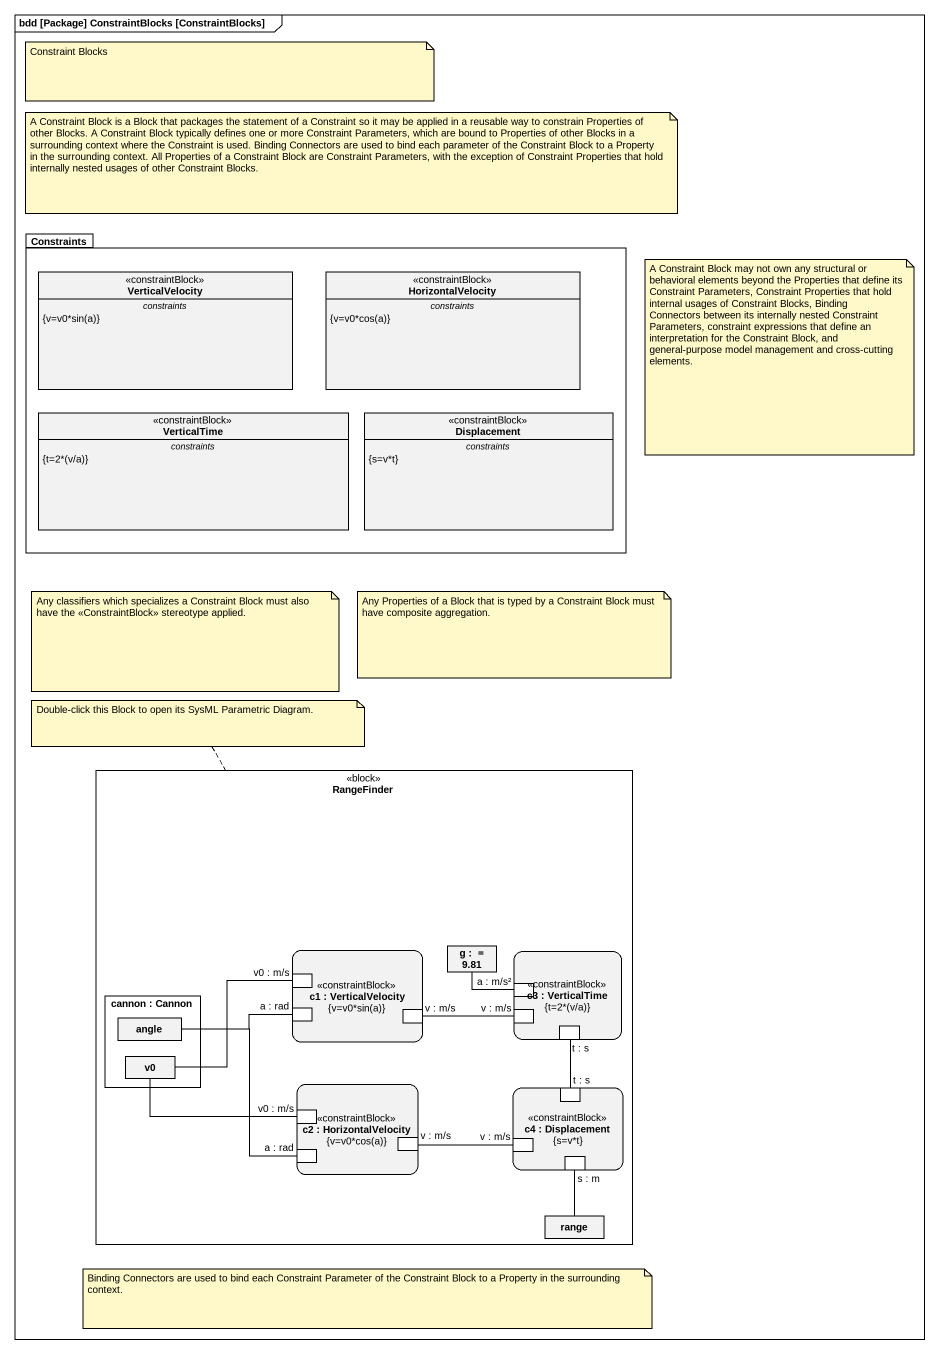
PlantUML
@startuml
mainframe bdd [Package] ConstraintBlocks [ConstraintBlocks]
allowmixing
hide circle
hide empty members
package Constraints {
  class VerticalVelocity <<constraintBlock>> {
    -- constraints --
    {field} {v=v0*sin(a)}
  }
  class HorizontalVelocity <<constraintBlock>> {
    -- constraints --
    {field} {v=v0*cos(a)}
  }
  class VerticalTime <<constraintBlock>> {
    -- constraints --
    {field} {t=2*(v/a)}
  }
  class Displacement <<constraintBlock>> {
    -- constraints --
    {s=v*t}
  }
}
rectangle RangeFinder <<block>> {
  rectangle "c1 : VerticalVelocity\n{v=v0*sin(a)}" as c1 <<constraintBlock>> {
    port "v0 : m/s" as v0_m_s
    port "a : rad" as a_rad
    port "v : m/s" as v_m_s
  }
  rectangle "g :  = 9.81" as g
  rectangle "c3 : VerticalTime\n{t=2*(v/a)}" as c3 <<constraintBlock>> {
    port "a : m/s²" as a_m_s
    port "v : m/s" as v_m_s_2
    port "t : s" as t_s
  }
  rectangle "cannon : Cannon" as cannon {
    rectangle angle
    rectangle v0
  }
  rectangle "c2 : HorizontalVelocity\n{v=v0*cos(a)}" as c2 <<constraintBlock>> {
    port "v0 : m/s" as v0_m_s_2
    port "v : m/s" as v_m_s_3
    port "a : rad" as a_rad_2
  }
  rectangle "c4 : Displacement\n{s=v*t}" as c4 <<constraintBlock>> {
    port "t : s" as t_s_2
    port "v : m/s" as v_m_s_4
    port "s : m" as s_m
  }
  rectangle range
}
g -right- a_m_s
v_m_s -right- v_m_s_2
angle -right- a_rad
angle -- a_rad_2
v0 -right- v0_m_s
v0 -right- v0_m_s_2
t_s -- t_s_2
v_m_s_3 -right- v_m_s_4
s_m -- range
note as N1
  Constraint Blocks
end note
note as N2
  A Constraint Block is a Block that packages the statement of a Constraint so it may be applied in a reusable way to constrain Properties of other Blocks. A Constraint Block typically defines one or more Constraint Parameters, which are bound to Properties of other Blocks in a surrounding context where the Constraint is used. Binding Connectors are used to bind each parameter of the Constraint Block to a Property in the surrounding context. All Properties of a Constraint Block are Constraint Parameters, with the exception of Constraint Properties that hold internally nested usages of other Constraint Blocks.
end note
note as N3
  A Constraint Block may not own any structural or behavioral elements beyond the Properties that define its Constraint Parameters, Constraint Properties that hold internal usages of Constraint Blocks, Binding Connectors between its internally nested Constraint Parameters, constraint expressions that define an interpretation for the Constraint Block, and general-purpose model management and cross-cutting elements.
end note
note as N4
  Any classifiers which specializes a Constraint Block must also have the <<ConstraintBlock>> stereotype applied.
end note
note as N5
  Any Properties of a Block that is typed by a Constraint Block must have composite aggregation.
end note
note top of RangeFinder : Double-click this Block to open its SysML Parametric Diagram.
note as N7
  Binding Connectors are used to bind each Constraint Parameter of the Constraint Block to a Property in the surrounding context.
end note
@enduml
